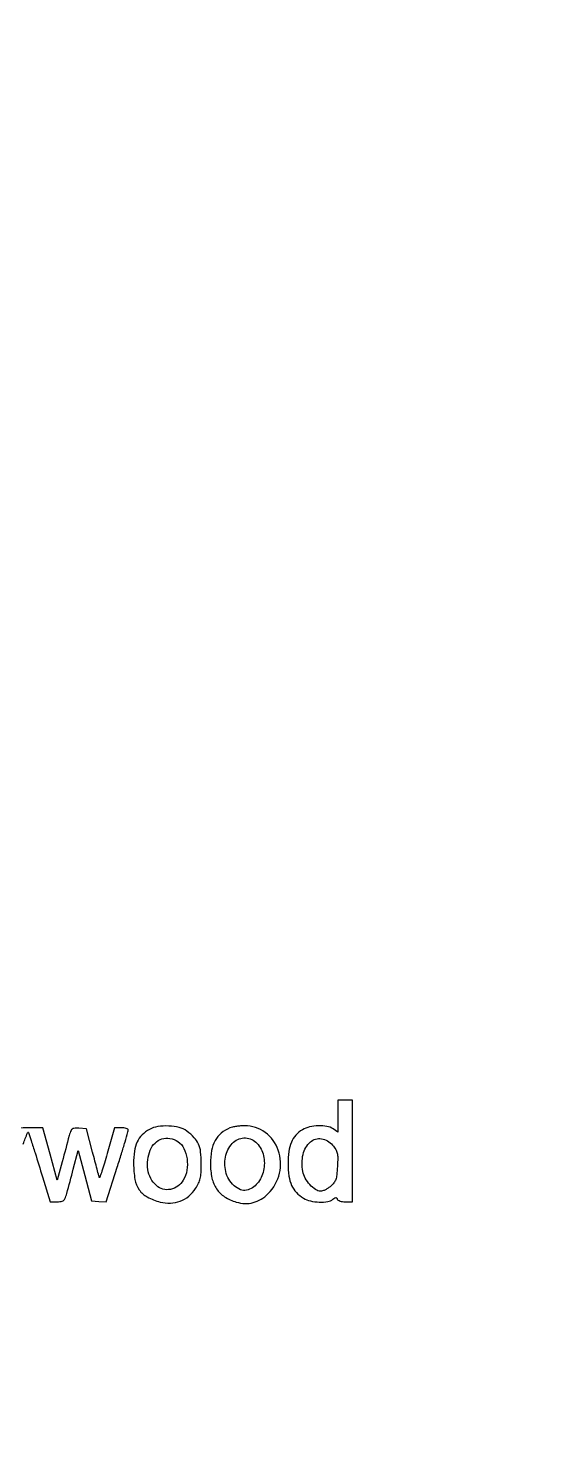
# Model space of a CAD drawing. Extents: x 56 to 1133, y 13 to 780.
# Drawn here: x 158.4 to 178.6, y 412.3 to 469 of the extents above; entities that cross this region are included whole.
import ezdxf

# ---------------------------------------------------------------- set-up
doc = ezdxf.new("R2010")
doc.units = 0
doc.header["$MEASUREMENT"] = 0

msp = doc.modelspace()

# ---------------------------------------------------------------- linework, layer by layer
for points in [[(563.623791, 746.280965, 0.000024), (512.7183, 748.668533, -0.000001), (459.121102, 751.17978, -0.000001), (407.844657, 753.582407, -0.000001), (364.322196, 755.62181, -0.000003), (342.098843, 756.663341), (304.216786, 758.439), (214.179413, 758.439, 0.000047), (168.586009, 758.434684, 0.000234), (142.920928, 758.417802, 0.000007), (124.182622, 758.396437, 0.198612), (124.04052, 758.33748, 0.198833), (123.941681, 758.098964, 0.000007), (123.932666, 727.145607, 0.000007), (123.924542, 696.192175, 0.198977), (124.02325, 695.95379, -0.195999), (124.063995, 695.856961, -0.000177), (124.091413, 693.332839, -0.001513), (124.114673, 690.224487, -0.000576), (124.129, 685.89062), (124.1505, 675.9117), (358.825898, 675.890535, 0.000017), (481.082405, 675.883684, 0.000096)], [(597.152773, 709.532732, 0.000001), (644.775909, 711.772814, 0.02038)], [(546.558755, 675.894767, 0.000001), (593.453206, 675.911769, 0.256594)], [(114.327922, 505.159407, 0.000001), (108.775481, 472.363282, 0.000003), (103.245268, 439.696851, 0.041949)], [(529.032925, 286.436984, -0.000002), (529.83462, 265.012438, -0.000004), (530.769888, 240.009811, -0.000003), (531.839084, 211.4154, 0.000001), (532.991169, 180.601107, 0.000001), (534.178651, 148.843697, 0.000001), (535.23949, 120.47627, 0.000003), (535.941746, 101.701946, 0.000115)], [(340.916813, 486.835527, -0.000001), (340.895598, 462.377991, -0.192633)], [(1130.14234, 577.288816, 0.000001), (1112.945079, 577.188951, 0.000111)], [(593.378593, 696.469297, 0.000002), (562.930092, 696.495285, 0.000139)], [(659.5416, 273.9771, -0.000009), (659.54438, 420.999454, -0.000183)], [(340.275612, 460.29304, 0.000001), (337.392807, 449.674757, 0.000025)], [(528.70788, 577.073614, 0.000003), (528.686579, 549.005158, 0.000159)], [(308.265541, 303.202231, -0.000001), (310.164009, 315.537643, -0.000018)], [(106.310938, 453.620174, 0.000122), (109.387108, 471.851108, -0.000089), (111.518689, 484.488959, -0.000149), (113.319169, 495.132832, -0.000001), (114.957787, 504.802168, -0.185562)], [(164.467775, 529.474699, 0.000085), (145.286579, 520.224962, 0.000141), (129.126223, 512.422972, 0.000002), (114.458015, 505.336203, 0.10741)], [(478.976143, 642.156178, 0.000003), (460.681715, 642.17741, 0.000206)], [(214.577504, 614.410292, 0.000003), (199.03491, 617.486587, 0.000206)], [(321.234872, 387.4257), (331.297936, 424.538048, 0.000031), (335.156582, 438.772108, 0.000051), (338.404975, 450.762803), (341.355812, 461.659591, 0.06621), (341.361, 461.698598, -0.413751), (341.380839, 461.718469, -0.000002), (350.38024, 461.732641, -0.000245), (360.291398, 461.743336, -0.000147), (372.064797, 461.7468), (402.768594, 461.7468), (402.891952, 461.30265, -0.001526), (403.232355, 460.06236, -0.000038), (404.771147, 454.386117, -0.000039), (407.3347, 444.924004, -0.000004), (413.387069, 422.577), (422.906997, 387.4257)], [(406.87465, 449.277685, 0.000002), (404.013931, 459.83339, 0.00469)], [(659.189342, 332.340905, -0.000015), (659.196643, 226.03005, -0.00003)], [(200.220583, 545.94649, 0.000004), (214.85255, 553.017731, 0.07872)], [(94.757333, 450.12354, 0.000006), (94.838584, 435.235459, 0.13789)], [(115.009415, 504.854257), (129.664983, 511.920604, -0.000029), (145.785607, 519.692178, -0.000018), (164.9277, 528.918162, 0.000102), (184.076715, 538.151455, 0.000169)], [(158.149406, 424.3794, -0.000125), (158.319306, 424.822137, -0.076892)], [(158.332705, 424.845531, -0.592403), (158.357278, 424.84125, -0.002474), (158.465506, 424.51872, -0.004393), (158.62408, 424.023713, -0.000721), (158.920905, 423.06345), (159.226602, 422.0694), (159.514025, 422.0694, 0.075653), (159.708524, 422.098998, 0.206339), (159.811966, 422.187731, 0.048001), (159.892534, 422.402494, 0.001311), (160.150543, 423.37102), (160.348688, 424.12274), (160.613441, 423.11722), (160.878194, 422.1117), (161.172955, 422.086447), (161.467715, 422.061194), (161.907558, 423.452055, 0.001808), (162.076126, 423.991882, 0.002756), (162.218196, 424.461888, 0.000992), (162.337529, 424.867626, 0.071135), (162.3474, 424.936658, 0.251623), (162.328056, 424.972663, 0.064197), (162.266568, 425.002863, 0.049798), (162.177638, 425.023575, 0.032338), (162.072229, 425.0304), (161.797057, 425.0304), (161.50699, 423.997767, -0.004099), (161.39384, 423.607279, -0.007577), (161.294519, 423.292229, -0.004194), (161.210388, 423.045752, -0.719313), (161.191014, 423.046017, -0.012639), (161.17369, 423.105212, -0.000317), (161.101868, 423.376504, -0.00068), (161.018215, 423.695051, -0.000464), (160.92392, 424.0575), (160.682733, 424.9881), (160.377529, 425.014085, 0.06662), (160.169441, 425.004066, 0.23634), (160.065795, 424.926038, 0.049651), (159.988587, 424.722215, 0.001013), (159.705768, 423.662707), (159.511645, 422.929514), (159.22537, 423.979957), (158.939094, 425.0304), (158.360182, 425.0304, 0.03123), (157.94062, 425.004169, 0.192327)]]:
    msp.add_lwpolyline(points, format="xyb")
for points in [[(170.7228, 425.490903), (170.7228, 424.851606), (170.534776, 424.983303, 0.108784), (170.290025, 425.08514, 0.051394), (169.947163, 425.110863, 0.050443), (169.592825, 425.065038, 0.079702), (169.309857, 424.949225, 0.072382), (169.043978, 424.728863, 0.083792), (168.86751, 424.45174, 0.068086), (168.768649, 424.085825, 0.031327), (168.736379, 423.5922, 0.034864), (168.769526, 423.098618, 0.070575), (168.876055, 422.724875, 0.084358), (169.066132, 422.43908, 0.071868), (169.349781, 422.213394, 0.078095), (169.626505, 422.105195, 0.044644), (169.983166, 422.05943, 0.044688), (170.321623, 422.076682, 0.138312), (170.529045, 422.1681, -0.024292), (170.600451, 422.221424, -0.138871), (170.644958, 422.236019, -0.243226), (170.676668, 422.221235, -0.083359), (170.701308, 422.17515, 0.183528), (170.734743, 422.134447, 0.051345), (170.811353, 422.100464, 0.044508), (170.912687, 422.07717, 0.034261), (171.02595, 422.0694), (171.315, 422.0694), (171.315, 424.0998), (171.315, 426.1302), (171.0189, 426.1302), (170.7228, 426.1302)], [(163.1934, 424.962544, 0.070168), (162.897386, 424.740879, 0.089064), (162.702008, 424.461502, 0.074294), (162.593927, 424.091643, 0.034673), (162.560579, 423.5922, 0.042155), (162.615361, 422.963433, 0.109727), (162.786972, 422.545641, 0.120157), (163.107962, 422.262229, 0.056064), (163.628229, 422.059163, 0.074995), (164.033492, 422.014237, 0.082046), (164.420833, 422.093978, 0.081685), (164.76329, 422.29452, 0.073487), (165.03804, 422.600722, 0.031316), (165.160221, 422.813132, 0.05887), (165.226476, 422.999379, 0.044599), (165.257541, 423.228035, 0.011474), (165.2661, 423.600968, 0.027577), (165.240431, 424.066011, 0.0773), (165.15536, 424.380013, 0.086734), (164.985632, 424.632465, 0.041156), (164.69096, 424.892792, 0.099252), (164.386573, 425.037384, 0.049809), (163.963662, 425.099605, 0.049503), (163.530578, 425.076898, 0.088061)], [(166.40994, 425.020583, 0.079718), (166.06194, 424.812582, 0.09382), (165.819086, 424.515846, 0.080772), (165.678005, 424.113934, 0.044127), (165.631871, 423.5922, 0.05286), (165.69273, 423.01815, 0.095706), (165.876954, 422.584928, 0.103088), (166.197826, 422.272267, 0.069083), (166.665294, 422.058418, 0.062956), (167.012906, 422.000411, 0.074748), (167.343404, 422.036784, 0.073513), (167.652891, 422.169679, 0.058327), (167.93868, 422.395574, 0.139585), (168.390782, 423.207594, 0.141852), (168.343505, 424.130454, 0.151526), (167.819739, 424.843153, 0.163096), (167.0004, 425.108246, 0.018536), (166.839264, 425.100586, 0.015707), (166.669914, 425.080857, 0.015993), (166.516657, 425.053069, 0.042095)], [(164.332146, 424.474918, -0.135481), (164.570138, 424.204353, -0.078602), (164.696968, 423.787315, -0.074711), (164.692011, 423.328111, -0.0972), (164.546645, 422.934441, -0.202959), (164.035568, 422.567416, -0.245056), (163.471227, 422.716529, -0.172578), (163.130605, 423.355058, -0.136854), (163.227773, 424.136177, -0.099895), (163.419425, 424.419399, -0.120362), (163.694797, 424.583414, -0.120379), (164.014741, 424.601995, -0.099942)], [(167.49263, 424.409082, -0.131506), (167.754122, 423.911558, -0.111077), (167.754807, 423.315222, -0.118026), (167.504294, 422.803255, -0.161937), (167.072905, 422.532987, -0.161268), (166.835715, 422.552287, -0.082382), (166.580643, 422.714117, -0.073775), (166.365244, 422.973113, -0.081606), (166.243418, 423.27495, -0.116053), (166.250235, 423.936598, -0.149159), (166.560178, 424.456592, -0.200337), (167.033555, 424.624955, -0.195342)], [(170.512382, 424.336886, -0.034853), (170.638889, 424.163315, -0.084385), (170.69928, 424.01714, -0.059205), (170.719058, 423.829709, -0.010828), (170.706911, 423.480686, -0.011716), (170.680203, 423.147032, -0.056036), (170.639464, 422.960717, -0.084696), (170.566901, 422.826686, -0.048847), (170.439791, 422.693701, -0.032144), (170.337626, 422.616661, -0.030152), (170.224282, 422.551532, -0.031526), (170.116657, 422.506253, -0.083997), (170.034775, 422.4924, -0.154305), (169.834415, 422.555741, -0.056599), (169.609663, 422.755048, -0.054586), (169.420343, 423.018456, -0.082355), (169.323706, 423.283371, -0.100187), (169.33341, 423.963762, -0.159235), (169.625113, 424.461861, -0.226898), (170.070554, 424.589443, -0.17784)]]:
    msp.add_lwpolyline(points, format="xyb", close=True)

doc.saveas('drawing.dxf')
